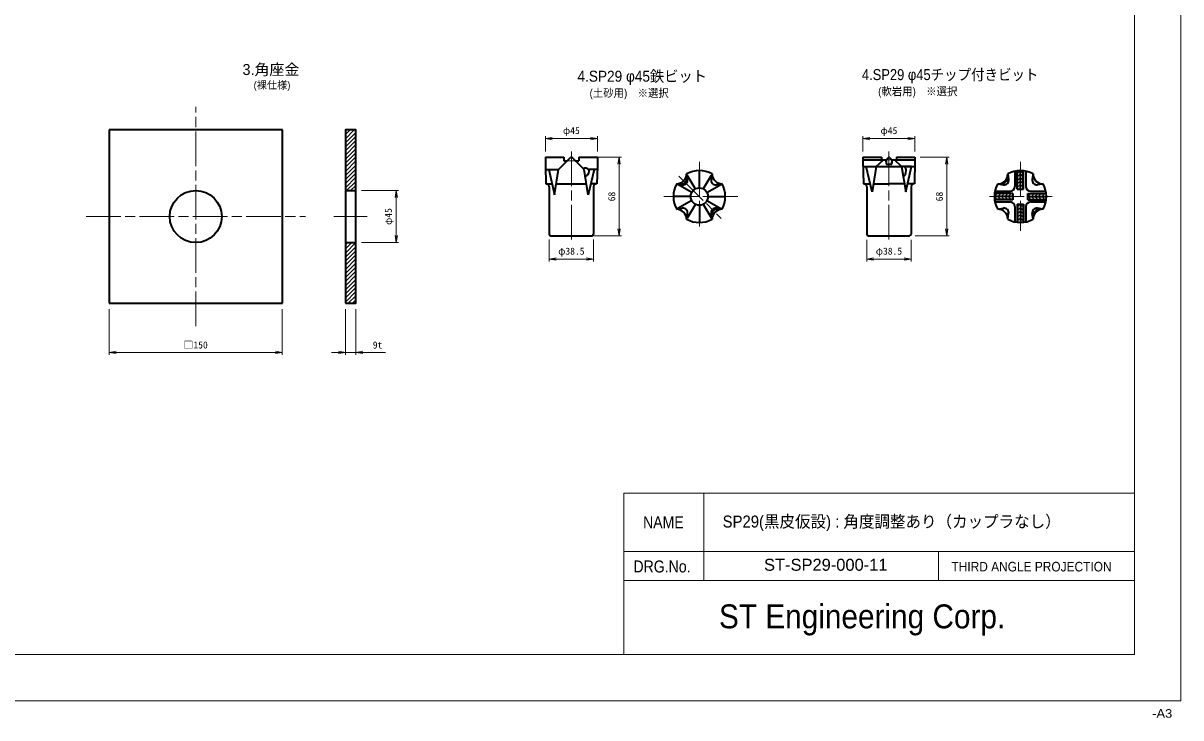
# Model space of a CAD drawing. Units: millimetres at full size, sheet at 1:2.5. Extents: x 4006 to 5686, y -945 to 258.
# Drawn here: x 4683 to 5686, y -945 to -343 of the extents above; entities that cross this region are included whole.
import ezdxf
from ezdxf.enums import TextEntityAlignment as Align

# ---------------------------------------------------------------- set-up
doc = ezdxf.new("R2010")
doc.units = ezdxf.units.MM
doc.header["$LTSCALE"] = 2.5
doc.linetypes.add('CHAIN', pattern=[18.5, 12, -1.5, 3.5, -1.5])
doc.linetypes.add('DASHED_SPACED', pattern=[12, 6, -6])
for name, color, linetype, lineweight in [('1外形線', 7, 'Continuous', 35), ('2細い実線', 3, 'Continuous', 20), ('3隠れ線', 2, 'DASHED_SPACED', 13), ('4中心線', 1, 'CHAIN', 15), ('6寸法線', 4, 'Continuous', 13), ('7 枠・タイトル', 7, 'Continuous', 13)]:
    doc.layers.add(name, color=color, linetype=linetype, lineweight=lineweight)
doc.styles.add('ＭＳ ゴシック', font='')
doc.styles.add('ＭＳ Ｐゴシック', font='')
doc.styles.get('ＭＳ ゴシック').set_extended_font_data('MS Gothic')
doc.styles.get('ＭＳ Ｐゴシック').set_extended_font_data('MS PGothic')
pattern_1 = [(45, (4384.489, -1420.689), (-1.76777, 1.76777), [])]

# ---------------------------------------------------------------- blocks, each defined once
blk = doc.blocks.new('open_arrow')
at = {"color": 0, "linetype": 'Continuous', "lineweight": -2}
blk.add_lwpolyline([(7.5, 1.25), (0, 0), (7.5, -1.25)], dxfattribs=at)

msp = doc.modelspace()

# ---------------------------------------------------------------- hatches: boundary and pattern name
at = {"layer": '2細い実線'}
h = msp.add_hatch(dxfattribs=at)
h.set_pattern_fill('USER', color=256, style=0, pattern_type=2)
h.set_pattern_definition(pattern_1)
h.paths.add_polyline_path([(4971.287, -435.788), (4962.287, -435.788), (4962.287, -488.288), (4971.287, -488.288)])
h = msp.add_hatch(dxfattribs=at)
h.set_pattern_fill('USER', color=256, style=0, pattern_type=2)
h.set_pattern_definition(pattern_1)
h.paths.add_polyline_path([(4971.287, -533.288), (4962.287, -533.288), (4962.287, -585.788), (4971.287, -585.788)])

# ---------------------------------------------------------------- linework, layer by layer
at = {"layer": '1外形線'}
for p, q in [((4907.766, -435.788), (4757.766, -435.788)), ((4757.766, -435.788), (4757.766, -585.788)), ((4907.766, -585.788), (4907.766, -435.788)), ((5135.478, -459.461), (5135.478, -467.461)), ((5135.478, -459.461), (5151.478, -459.461)), ((5146.978, -470.047), (5157.271, -459.754)), ((5151.478, -459.461), (5151.478, -462.461)), ((5168.978, -470.047), (5158.685, -459.754)), ((5164.478, -459.461), (5164.478, -462.461)), ((5164.478, -459.461), (5180.478, -459.461)), ((5180.478, -459.461), (5180.478, -467.461)), ((5410.466, -459.461), (5410.466, -462.461)), ((5410.466, -459.461), (5426.466, -459.461)), ((5426.466, -459.461), (5426.466, -461.761)), ((5430.466, -461.761), (5432.566, -459.661)), ((5433.366, -459.661), (5435.466, -461.761)), ((5439.466, -459.461), (5439.466, -461.761)), ((5439.466, -459.461), (5455.466, -459.461)), ((5455.466, -459.461), (5455.466, -462.461)), ((5135.478, -467.461), (5135.98, -482.461)), ((5135.565, -470.047), (5146.978, -470.047)), ((5138.35, -470.047), (5143.483, -492.047)), ((5143.482, -492.047), (5146.978, -470.047)), ((5151.478, -462.461), (5154.564, -462.461)), ((5161.392, -462.461), (5164.478, -462.461)), ((5172.474, -492.047), (5168.978, -470.047)), ((5177.606, -470.047), (5172.474, -492.047)), ((5180.392, -470.047), (5172.863, -470.047)), ((5180.478, -467.461), (5179.977, -482.461)), ((5268.794, -485.959), (5268.794, -470.959)), ((5410.466, -461.761), (5430.466, -461.761)), ((5410.466, -462.461), (5410.967, -482.461)), ((5410.591, -467.461), (5443.966, -467.461)), ((5418.419, -489.461), (5413.338, -467.461)), ((5413.338, -467.461), (5421.966, -467.461)), ((5421.966, -467.461), (5418.419, -489.461)), ((5421.966, -467.461), (5428.236, -461.761)), ((5430.216, -461.761), (5430.466, -465.461)), ((5430.466, -461.761), (5430.466, -464.461)), ((5430.466, -465.461), (5435.466, -465.461)), ((5435.466, -465.461), (5435.716, -461.761)), ((5435.466, -461.761), (5455.466, -461.761)), ((5435.466, -461.761), (5435.466, -464.461)), ((5443.966, -467.461), (5437.696, -461.761)), ((5443.966, -467.461), (5447.512, -489.461)), ((5452.593, -467.461), (5445.896, -467.461)), ((5445.896, -467.461), (5452.593, -467.461)), ((5447.512, -489.461), (5452.593, -467.461)), ((5452.593, -467.461), (5455.34, -467.461)), ((5455.466, -462.461), (5454.964, -482.461)), ((5544.073, -486.959), (5544.073, -471.128)), ((5544.323, -486.959), (5544.323, -471.099)), ((5546.823, -486.959), (5546.823, -470.959)), ((5549.323, -486.959), (5549.323, -471.099)), ((5549.573, -486.959), (5549.573, -471.128)), ((5257.794, -473.831), (5258.598, -478.66)), ((5265.05, -486.388), (5258.393, -474.867)), ((5272.538, -486.388), (5279.195, -474.867)), ((5279.794, -473.831), (5278.99, -478.661)), ((5535.823, -473.832), (5536.626, -478.661)), ((5542.093, -471.462), (5542.093, -484.729)), ((5551.553, -471.462), (5551.553, -484.729)), ((5557.823, -473.832), (5557.019, -478.661)), ((4962.287, -488.288), (4971.287, -488.288)), ((5135.98, -482.461), (5141.246, -482.461)), ((5138.728, -484.961), (5138.728, -525.957)), ((5145.006, -482.461), (5170.951, -482.461)), ((5179.977, -482.461), (5174.71, -482.461)), ((5177.228, -484.961), (5177.228, -525.957)), ((5179.978, -482.461), (5179.645, -482.461)), ((5249.166, -482.459), (5253.995, -483.263)), ((5261.722, -489.715), (5250.202, -483.058)), ((5275.865, -489.715), (5287.386, -483.058)), ((5288.422, -482.459), (5283.593, -483.263)), ((5410.967, -482.461), (5416.803, -482.461)), ((5413.716, -484.961), (5413.716, -525.961)), ((5419.548, -482.461), (5432.966, -482.461)), ((5446.383, -482.461), (5432.966, -482.461)), ((5454.964, -482.461), (5449.129, -482.461)), ((5452.216, -484.961), (5452.216, -525.961)), ((5540.323, -490.959), (5524.462, -490.959)), ((5540.322, -490.709), (5524.491, -490.709)), ((5524.825, -488.729), (5538.093, -488.729)), ((5527.195, -482.459), (5532.024, -483.263)), ((5540.322, -490.709), (5540.322, -496.209)), ((5544.073, -486.959), (5549.573, -486.959)), ((5553.323, -490.709), (5569.154, -490.709)), ((5553.323, -496.209), (5553.323, -490.709)), ((5553.323, -490.959), (5569.183, -490.959)), ((5555.553, -488.729), (5568.82, -488.729)), ((5566.45, -482.459), (5561.621, -483.263)), ((5261.294, -493.459), (5246.294, -493.459)), ((5261.722, -497.204), (5250.202, -503.861)), ((5265.05, -500.531), (5258.392, -512.051)), ((5268.794, -500.959), (5268.794, -515.959)), ((5272.538, -500.531), (5279.195, -512.051)), ((5275.865, -497.204), (5287.386, -503.861)), ((5276.294, -493.459), (5291.294, -493.459)), ((5540.323, -493.459), (5524.323, -493.459)), ((5540.323, -495.959), (5524.462, -495.959)), ((5540.322, -496.209), (5524.491, -496.209)), ((5524.825, -498.189), (5538.093, -498.189)), ((5544.073, -499.959), (5544.073, -515.791)), ((5544.073, -499.959), (5549.573, -499.959)), ((5544.323, -499.959), (5544.323, -515.82)), ((5546.823, -499.959), (5546.823, -515.959)), ((5549.323, -499.959), (5549.323, -515.82)), ((5549.573, -499.959), (5549.573, -515.791)), ((5553.323, -493.459), (5569.323, -493.459)), ((5553.323, -495.959), (5569.183, -495.959)), ((5553.323, -496.209), (5569.154, -496.209)), ((5555.553, -498.189), (5568.82, -498.189)), ((5249.166, -504.459), (5253.995, -503.656)), ((5257.794, -513.087), (5258.598, -508.258)), ((5279.794, -513.087), (5278.99, -508.258)), ((5288.422, -504.459), (5283.593, -503.656)), ((5527.195, -504.459), (5532.024, -503.656)), ((5535.822, -513.087), (5536.626, -508.258)), ((5542.093, -502.189), (5542.093, -515.457)), ((5551.553, -502.189), (5551.553, -515.457)), ((5557.822, -513.087), (5557.019, -508.258)), ((5566.45, -504.459), (5561.621, -503.656)), ((5140.228, -527.457), (5175.728, -527.457)), ((5415.216, -527.461), (5450.716, -527.461)), ((4962.287, -533.288), (4971.287, -533.288)), ((4757.766, -585.788), (4907.766, -585.788))]:
    msp.add_line(p, q, dxfattribs=at)
msp.add_lwpolyline([(4962.287, -585.788), (4971.287, -585.788), (4971.287, -435.788), (4962.287, -435.788)], close=True, dxfattribs=at)
for centre, radius in [((4832.766, -510.788), 22.5), ((5268.794, -493.459), 7.5)]:
    msp.add_circle(centre, radius, dxfattribs=at)
for centre, radius, start, end in [((5157.978, -460.461), 1, 44.99969, 135), ((5432.966, -459.961), 0.5, 36.8713, 143.135), ((5268.794, -493.459), 22.5, 60.73243, 119.26759), ((5431.466, -464.461), 1, 180, 270), ((5434.466, -464.461), 1, 270, 0), ((5546.823, -493.459), 22.5, 60.73243, 119.26759), ((5248.864, -473.53), 8.935, 271.93585, 358.06434), ((5254.652, -479.317), 4, 260.55277, 9.44831), ((5253.447, -478.563), 3.944, 310.07916, 319.61814), ((5253.897, -478.112), 3.944, 310.38135, 319.91889), ((5253.928, -478.143), 3.901, 319.97148, 329.61651), ((5253.702, -478.707), 4.34, 318.16933, 326.83467), ((5254.047, -478.2), 3.769, 329.45129, 339.4372), ((5253.471, -478.603), 4.591, 327.32981, 335.52386), ((5255.291, -478.646), 2.448, 338.99384, 354.34417), ((5252.008, -477.923), 6.204, 335.40267, 341.46928), ((5259.942, -478.951), 2.216, 161.38903, 178.36778), ((5258.06, -478.167), 0.232, 65.37543, 199.21356), ((5252.25, -477.975), 5.958, 341.20201, 347.51114), ((5253.9, -478.394), 4.257, 348.21963, 357.05111), ((5251.891, -478.229), 6.271, 356.4919, 2.49006), ((5282.936, -479.317), 4, 170.55255, 279.44834), ((5288.724, -473.53), 8.935, 181.93575, 268.06434), ((5527.496, -474.132), 8.332, 267.93001, 2.06999), ((5532.68, -479.317), 4, 260.5523, 9.44791), ((5560.965, -479.317), 4, 170.55209, 279.44791), ((5566.149, -474.132), 8.332, 177.93001, 272.06999), ((5136.228, -484.961), 2.5, 0, 90), ((5179.728, -484.961), 2.5, 90, 180), ((5268.794, -493.459), 22.5, 150.73241, 209.26759), ((5253.502, -482.726), 0.232, 70.77492, 204.63645), ((5253.564, -476.564), 6.264, 267.50462, 273.50993), ((5254.285, -484.608), 2.216, 91.63637, 108.61402), ((5253.728, -478.565), 4.257, 272.95123, 281.783), ((5253.981, -479.956), 2.448, 275.65499, 291.00489), ((5253.309, -476.914), 5.96, 282.49093, 288.79808), ((5253.535, -478.713), 3.769, 290.56272, 300.54879), ((5253.257, -476.673), 6.204, 288.52949, 294.59629), ((5253.477, -478.593), 3.901, 300.38288, 310.02669), ((5253.937, -478.136), 4.591, 294.47706, 302.67081), ((5254.042, -478.368), 4.34, 303.16491, 311.83002), ((5268.794, -493.459), 22.5, 330.73241, 29.26759), ((5411.216, -484.961), 2.5, 0, 90), ((5454.716, -484.961), 2.5, 90, 180), ((5546.823, -493.459), 22.5, 150.73241, 209.26759), ((5538.093, -484.729), 4, 270, 0), ((5555.553, -484.729), 4, 180, 270), ((5546.823, -493.459), 22.5, 330.73241, 29.26759), ((5538.093, -502.189), 4, 0, 90), ((5555.553, -502.189), 4, 90, 180), ((5248.864, -513.389), 8.935, 1.93575, 88.06435), ((5254.652, -507.601), 4, 350.55255, 99.44813), ((5282.936, -507.601), 4, 80.55255, 189.44834), ((5285.689, -508.689), 6.264, 176.49005, 182.4954), ((5279.527, -508.751), 0.232, 245.37066, 19.22195), ((5283.688, -508.525), 4.256, 168.21583, 177.04798), ((5285.34, -508.945), 5.96, 161.2033, 167.50985), ((5285.58, -508.996), 6.204, 155.40349, 161.47009), ((5277.646, -507.968), 2.216, 341.38602, 358.36359), ((5288.724, -513.389), 8.935, 91.93575, 178.06434), ((5282.297, -508.272), 2.448, 158.99502, 174.34469), ((5284.117, -508.316), 4.591, 147.32984, 155.52383), ((5283.541, -508.719), 3.769, 149.45127, 159.43723), ((5283.886, -508.212), 4.34, 138.16947, 146.83453), ((5283.66, -508.776), 3.901, 139.97333, 149.61709), ((5283.546, -508.551), 4.34, 123.16549, 131.83051), ((5283.691, -508.806), 3.944, 130.3819, 139.92081), ((5284.141, -508.356), 3.944, 130.0792, 139.61809), ((5283.65, -508.783), 4.591, 114.47541, 122.66939), ((5284.111, -508.326), 3.901, 120.38292, 130.02666), ((5284.331, -510.246), 6.204, 108.53073, 114.59731), ((5284.053, -508.206), 3.769, 110.56237, 120.54831), ((5284.279, -510.006), 5.96, 102.49041, 108.79691), ((5283.607, -506.962), 2.448, 95.65601, 111.00558), ((5283.859, -508.353), 4.256, 92.95201, 101.78418), ((5283.302, -502.311), 2.216, 271.63678, 288.61392), ((5284.024, -510.357), 6.267, 87.50677, 93.50953), ((5284.086, -504.193), 0.232, 250.78095, 24.62824), ((5527.496, -512.786), 8.332, 357.93001, 92.06999), ((5532.68, -507.601), 4, 350.55209, 99.4477), ((5560.965, -507.601), 4, 80.55209, 189.44791), ((5566.149, -512.786), 8.332, 87.93001, 182.06999), ((5268.794, -493.459), 22.5, 240.73241, 299.26757), ((5546.823, -493.459), 22.5, 240.73241, 299.26757), ((5140.228, -525.957), 1.5, 180, 270), ((5175.728, -525.957), 1.5, 270, 0), ((5415.216, -525.961), 1.5, 180, 270), ((5450.716, -525.961), 1.5, 270, 0)]:
    msp.add_arc(centre, radius, start, end, dxfattribs=at)
for centre, major_axis, ratio, start_param, end_param in [((5169.516, -471.456), (-3.985, 0), 0.650921, 3.14159265, 5.10525238), ((5445.104, -470.961), (0, 3.646), 0.775841, 4.71238898, 6.68830824), ((5445.104, -470.961), (0, 4.774), 0.5925, 3.20986968, 4.71238898), ((5169.516, -471.456), (0, 4.298), 0.927188, 3.23349589, 4.71238898), ((5534.683, -481.321), (2.828, 2.829), 0.258667, 0.59721245, 2.54438442), ((5558.961, -505.598), (2.828, 2.828), 0.258667, 3.73880089, 5.68597286)]:
    msp.add_ellipse(centre, major_axis=major_axis, ratio=ratio, start_param=start_param, end_param=end_param, dxfattribs=at)
at = {"layer": '2細い実線'}
for p, q in [((5544.322, -473.459), (5546.822, -470.959)), ((5549.323, -473.459), (5546.822, -470.959)), ((5544.322, -476.459), (5546.822, -473.959)), ((5544.322, -479.459), (5546.822, -476.959)), ((5544.322, -482.459), (5546.822, -479.959)), ((5549.322, -476.459), (5546.822, -473.959)), ((5549.322, -479.459), (5546.822, -476.959)), ((5549.322, -482.459), (5546.822, -479.959)), ((5526.822, -490.959), (5524.322, -493.459)), ((5529.822, -490.959), (5527.322, -493.459)), ((5532.822, -490.959), (5530.322, -493.459)), ((5535.822, -490.959), (5533.322, -493.459)), ((5538.822, -490.959), (5536.322, -493.459)), ((5544.322, -485.459), (5546.822, -482.959)), ((5549.322, -485.459), (5546.822, -482.959)), ((5555.822, -490.959), (5553.322, -493.459)), ((5558.822, -490.959), (5556.322, -493.459)), ((5561.822, -490.959), (5559.322, -493.459)), ((5564.822, -490.959), (5562.322, -493.459)), ((5567.822, -490.959), (5565.322, -493.459)), ((5526.822, -495.959), (5524.322, -493.459)), ((5529.822, -495.959), (5527.322, -493.459)), ((5532.822, -495.959), (5530.322, -493.459)), ((5535.823, -495.959), (5533.322, -493.459)), ((5538.822, -495.959), (5536.322, -493.459)), ((5544.322, -502.459), (5546.822, -499.959)), ((5549.323, -502.459), (5546.822, -499.959)), ((5555.823, -495.959), (5553.322, -493.459)), ((5558.823, -495.959), (5556.322, -493.459)), ((5561.823, -495.959), (5559.323, -493.459)), ((5564.823, -495.959), (5562.323, -493.459)), ((5567.822, -495.959), (5565.322, -493.459)), ((5544.322, -505.459), (5546.822, -502.959)), ((5544.322, -508.459), (5546.822, -505.959)), ((5544.322, -511.459), (5546.822, -508.959)), ((5549.322, -505.459), (5546.822, -502.959)), ((5549.322, -508.459), (5546.822, -505.959)), ((5549.322, -511.459), (5546.822, -508.959)), ((5544.322, -514.459), (5546.822, -511.959)), ((5549.323, -514.459), (5546.822, -511.959))]:
    msp.add_line(p, q, dxfattribs=at)
at = {"layer": '3隠れ線'}
for p, q in [((5154.564, -462.461), (5161.392, -462.461)), ((5430.466, -461.761), (5435.466, -461.761))]:
    msp.add_line(p, q, dxfattribs=at)
at = {"layer": '4中心線'}
for p, q in [((4832.766, -605.788), (4832.766, -415.788)), ((5157.978, -454.443), (5157.978, -533.763)), ((5432.966, -454.443), (5432.966, -531.717)), ((5268.794, -463.504), (5268.794, -519.496)), ((5546.823, -463.504), (5546.823, -523.189)), ((5251.039, -475.704), (5287.695, -512.36)), ((5238.049, -493.459), (5302.116, -493.459)), ((5519.961, -493.459), (5574.173, -493.459)), ((4737.766, -510.788), (4927.766, -510.788)), ((4952.287, -510.788), (4981.287, -510.788))]:
    msp.add_line(p, q, dxfattribs=at)
at = {"layer": '6寸法線'}
for p, q in [((5135.478, -454.381), (5135.478, -441.28)), ((5135.478, -443.28), (5180.478, -443.28)), ((5180.478, -454.381), (5180.478, -441.28)), ((5410.466, -454.381), (5410.466, -441.28)), ((5410.466, -443.28), (5455.466, -443.28)), ((5455.466, -454.381), (5455.466, -441.28)), ((5169.558, -459.461), (5201.294, -459.461)), ((5199.294, -459.461), (5199.294, -527.457)), ((5459.979, -459.461), (5485.02, -459.461)), ((5483.02, -459.461), (5483.02, -527.461)), ((4976.367, -488.288), (5008.419, -488.288)), ((5006.419, -488.288), (5006.419, -533.288)), ((5138.728, -530.726), (5138.728, -549.653)), ((5163.153, -527.457), (5201.294, -527.457)), ((5177.228, -530.726), (5177.228, -549.653)), ((5413.716, -531.041), (5413.716, -549.653)), ((5452.216, -531.041), (5452.216, -549.653)), ((5455.796, -527.461), (5485.02, -527.461)), ((4976.367, -533.288), (5008.419, -533.288)), ((5138.728, -547.653), (5177.228, -547.653)), ((5413.716, -547.653), (5452.216, -547.653)), ((4757.696, -590.868), (4757.696, -630.421)), ((4907.696, -590.868), (4907.696, -630.421)), ((4962.287, -590.868), (4962.287, -630.421)), ((4971.287, -590.868), (4971.287, -630.421)), ((4757.696, -628.421), (4907.696, -628.421)), ((4950.287, -628.421), (4997.094, -628.421))]:
    msp.add_line(p, q, dxfattribs=at)
at = {"layer": '7 枠・タイトル'}
for p, q in [((5685.728, 257.966), (5685.728, -930.034)), ((5645.728, 217.966), (5645.728, -890.034)), ((5203.41, -750.338), (5645.728, -750.338)), ((5203.41, -750.338), (5203.41, -890.034)), ((5272.78, -750.338), (5272.78, -825.79)), ((5203.41, -800.639), (5645.728, -800.639)), ((5475.858, -800.639), (5475.858, -825.79)), ((5203.41, -825.79), (5645.728, -825.79)), ((4045.728, -890.034), (5645.728, -890.034)), ((4005.728, -930.034), (5685.728, -930.034))]:
    msp.add_line(p, q, dxfattribs=at)

# ---------------------------------------------------------------- block references
at = {"layer": '6寸法線', "xscale": 0.8, "yscale": 0.8}
for p in [(5135.478, -443.28), (5410.466, -443.28), (5138.728, -547.653), (5413.716, -547.653), (4757.696, -628.421), (4971.287, -628.421)]:
    msp.add_blockref('open_arrow', p, dxfattribs=at)
for p, rotation in [((5180.478, -443.28), 180), ((5455.466, -443.28), 180), ((5199.294, -459.461), 270), ((5483.02, -459.461), 270), ((5006.419, -488.288), 270), ((5006.419, -533.288), 90), ((5199.294, -527.457), 90), ((5483.02, -527.461), 90), ((5177.228, -547.653), 180), ((5452.216, -547.653), 180), ((4907.696, -628.421), 180), ((4962.287, -628.421), 180)]:
    msp.add_blockref('open_arrow', p, dxfattribs=dict(at, rotation=rotation))

# ---------------------------------------------------------------- texts
at = {"layer": '6寸法線', "style": 'ＭＳ ゴシック'}
for s, p in [('φ45', (5157.978, -436.36)), ('φ45', (5432.966, -436.36)), ('φ38.5', (5157.978, -540.733)), ('φ38.5', (5432.966, -540.733)), ('□150', (4832.696, -621.956)), ('9t', (4990.19, -622.021))]:
    msp.add_text(s, height=6.076, dxfattribs=at).set_placement(p, align=Align.MIDDLE_CENTER)
for s, p in [('68', (5192.894, -493.459)), ('68', (5476.62, -493.461)), ('φ45', (4999.499, -510.788))]:
    msp.add_text(s, height=6.076, rotation=90, dxfattribs=at).set_placement(p, align=Align.MIDDLE_CENTER)
at = {"layer": '7 枠・タイトル', "style": 'ＭＳ Ｐゴシック'}
msp.add_text('3.角座金', height=9.501, dxfattribs=at).set_placement((4922.501, -383.531), align=Align.MIDDLE_RIGHT)
for s, height, width, p in [('4.SP29 φ45鉄ビット', 9.501, 0.95, (5219.299, -389.318)), ('4.SP29 φ45チップ付きビット', 9.501, 0.9, (5485.975, -387.934)), ('(土砂用)\u3000※選択', 6.928, 0.95, (5208.038, -403.851)), ('(軟岩用)\u3000※選択', 6.928, 0.95, (5457.907, -402.47))]:
    msp.add_text(s, height=height, dxfattribs=dict(at, width=width)).set_placement(p, align=Align.MIDDLE_CENTER)
msp.add_text('(裸仕様)', height=6.433, dxfattribs=at).set_placement((4898.782, -397.002), align=Align.MIDDLE_CENTER)
for s, height, width, p in [('NAME', 10.37, 0.9, (5220.032, -783.731)), ('SP29(黒皮仮設) : 角度調整あり（カップラなし）', 10.37, 0.95, (5288.967, -783.099)), ('DRG.No.', 10.37, 0.9, (5211.694, -821.999)), ('ST-SP29-000-11', 10.37, 1.05, (5324.823, -820.527)), ('THIRD ANGLE PROJECTION', 8.297, 0.95, (5487.11, -820.51)), ('ST Engineering Corp.', 20.74, 0.95, (5285.804, -873.503)), ('-A3', 7.423, 1.15, (5660.921, -946.859))]:
    msp.add_text(s, height=height, dxfattribs=dict(at, width=width)).set_placement(p, align=Align.BOTTOM_LEFT)

doc.saveas('drawing.dxf')
